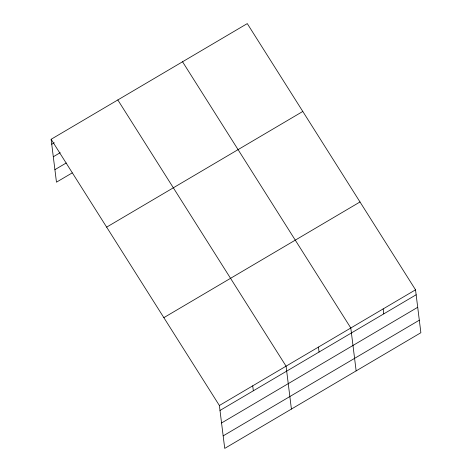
<?xml version="1.0" encoding="UTF-8"?>
<svg xmlns="http://www.w3.org/2000/svg" width="472" height="472" viewBox="0 0 472 472"><rect width="100%" height="100%" fill="white"/><g stroke="black" fill="none" stroke-linecap="round" stroke-linejoin="round"><path stroke-width="0.71" d="M51.123 139.281L247.275 23.6L415.531 289.82L420.876 332.719L224.725 448.4L219.38 405.501L51.123 139.281L56.469 182.18L72.198 172.905M51.743 144.237L54.256 142.75M53.301 156.757L60.221 152.674M54.911 169.66L66.233 162.982M106.648 227.132L302.8 111.451M163.855 317.65L360.006 201.969M219.38 405.501L415.531 289.82M219.999 410.457L416.151 294.77M221.557 422.977L417.708 307.296M223.162 435.88L419.313 320.193M182.546 61.773L350.802 327.993L356.148 370.892M117.817 99.952L286.073 366.172L291.413 409.071M383.164 308.906L383.783 313.862M318.435 347.079L319.054 352.035M252.726 385.836L253.34 390.786"/></g></svg>
